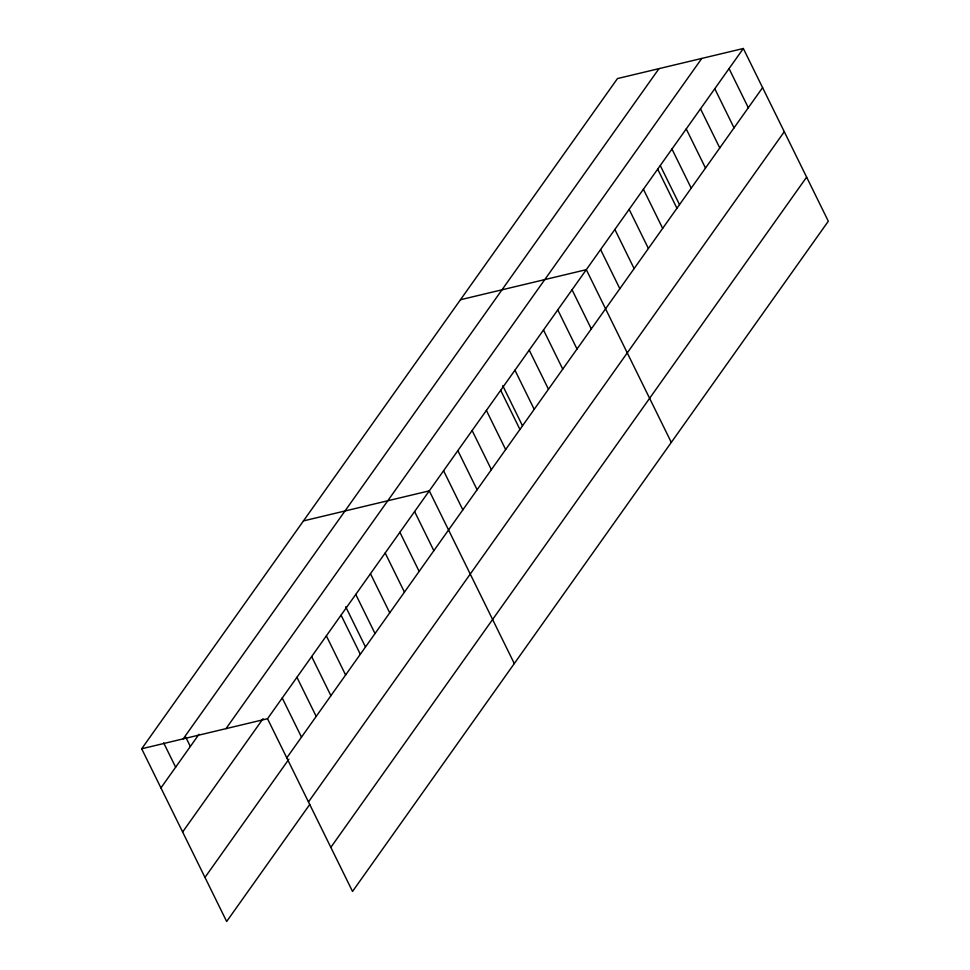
<?xml version="1.0" encoding="UTF-8"?>
<svg xmlns="http://www.w3.org/2000/svg" width="970" height="970" viewBox="0 0 970 970"><rect width="100%" height="100%" fill="white"/><g stroke="black" fill="none" stroke-linecap="round" stroke-linejoin="round"><path stroke-width="1.45" d="M309.721 804.518L226.665 921.5L141.681 748.779L617.478 78.558L743.335 48.5L828.319 221.221L352.522 891.442L267.526 718.721L743.335 48.5M183.209 738.861L659.006 68.64M160.935 787.907L198.995 734.29M225.998 728.64L701.795 58.418M182.627 831.993L263.076 718.661M286.781 757.849L762.59 87.627M204.973 877.413L288.89 759.207M308.472 801.935L784.281 131.714M330.831 847.356L806.628 177.134M460.471 299.73L586.316 269.672L671.301 442.393M303.452 520.902L429.298 490.844L514.294 663.565M141.681 748.779L267.526 718.721M729.052 68.603L748.306 107.731M714.781 88.719L734.035 127.846M700.51 108.822L719.764 147.949M686.239 128.925L705.493 168.052M671.955 149.028L691.21 188.156M660.4 165.785L679.461 204.524M657.684 169.144L676.939 208.271M643.413 189.247L662.668 228.374M629.142 209.35L648.396 248.478M614.871 229.453L634.113 268.593M600.588 249.569L619.842 288.696M572.045 289.775L591.3 328.903M557.774 309.891L577.017 349.018M543.491 329.994L562.745 369.121M529.22 350.097L548.474 389.225M514.949 370.2L534.203 409.328M502.727 385.623L522.442 425.697M500.678 390.316L519.932 429.443M486.394 410.419L505.649 449.546M472.123 430.522L491.378 469.65M457.852 450.626L477.107 489.765M443.581 470.741L462.836 509.868M414.602 511.566L433.845 550.693M399.895 532.275L419.149 571.403M385.187 552.997L404.441 592.124M370.479 573.707L389.734 612.834M355.772 594.428L375.026 633.555M345.708 606.796L365.435 646.869M341.064 615.138L360.319 654.265M326.356 635.859L345.611 674.987M311.649 656.569L330.903 695.696M296.941 677.29L316.196 716.418M282.234 698L301.488 737.127M185.694 737.03L190.35 746.476M163.688 742.911L175.643 767.197"/></g></svg>
